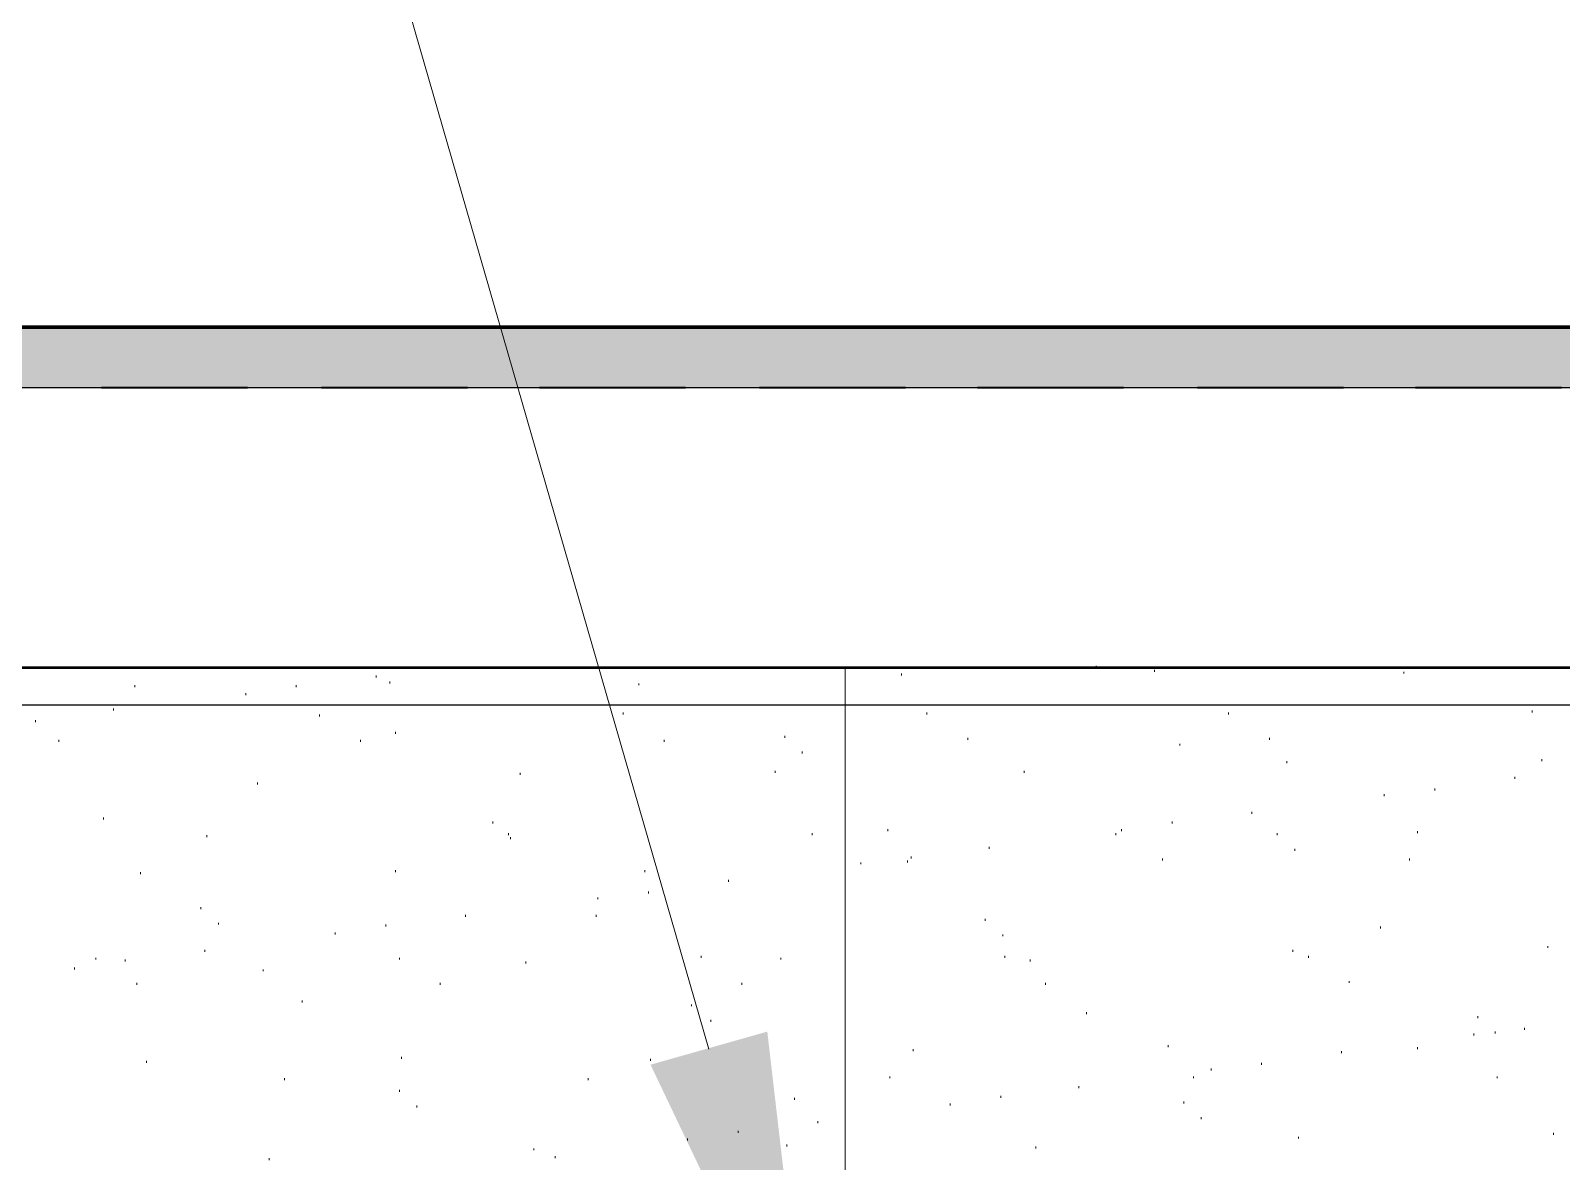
# Model space of a CAD drawing. Header units: inches. Extents: x 5 to 516, y -193 to 129.
# Drawn here: x 69.487 to 72.109, y -80.815 to -78.878 of the extents above; entities that cross this region are included whole.
import ezdxf

# ---------------------------------------------------------------- set-up
doc = ezdxf.new("R2010")
doc.units = ezdxf.units.IN
doc.header["$MEASUREMENT"] = 0
for name, color, linetype in [('Highlight', 210, 'Continuous'), ('PDF4_Geometry', 7, 'Continuous'), ('PDF4_Solid Fills', 7, 'Continuous')]:
    doc.layers.add(name, color=color, linetype=linetype)

msp = doc.modelspace()

# ---------------------------------------------------------------- hatches: boundary and pattern name
at = {"layer": 'PDF4_Solid Fills', "true_color": 0xb3b3b3, "transparency": 33554559}
msp.add_hatch(color=253, dxfattribs=at).paths.add_polyline_path([(33.2754117, -79.489649), (78.6554168, -79.489649), (78.6554168, -79.3863156), (28.0920888, -79.3863156), (28.0920888, -79.489649)])

# ---------------------------------------------------------------- linework, layer by layer
at = {"layer": 'Highlight'}
for p, q in [((23.3387434, -79.4896516), (137.6392915, -79.4896516)), ((23.3387518, -80.0329832), (138.0451299, -80.0329832))]:
    msp.add_line(p, q, dxfattribs=at)
at = {"layer": 'PDF4_Geometry', "lineweight": 15}
for points in [[(70.6487532, -80.6229829), (69.5054197, -76.6596495), (68.8387529, -76.6596495)], [(70.0787593, -79.9863154), (70.0787593, -79.9829821)], [(70.8820906, -87.9496505), (70.8820906, -79.9696499)], [(70.9787601, -79.9829821), (70.9787601, -79.9796487)], [(71.3120934, -79.9696487), (71.3120934, -79.9663154)], [(71.4120928, -79.9763154), (71.4120928, -79.9729821)], [(71.8387591, -79.9796487), (71.8387591, -79.9763154)], [(69.6654259, -80.0029821), (69.6654259, -79.9996488)], [(69.8554249, -80.0163154), (69.8554249, -80.0129821)], [(69.9420948, -80.0029821), (69.9420948, -79.9996488)], [(70.1020917, -79.9963154), (70.1020917, -79.9929821)], [(70.5287614, -79.9996488), (70.5287614, -79.9963154)], [(69.495426, -80.0629821), (69.495426, -80.0596488)], [(69.6287607, -80.0429821), (69.6287607, -80.0396488)], [(69.9820932, -80.0529821), (69.9820932, -80.0496488)], [(70.5020924, -80.0496488), (70.5020924, -80.0463154)], [(71.0220917, -80.0496488), (71.0220917, -80.0463154)], [(71.5387611, -80.0496488), (71.5387611, -80.0463154)], [(72.0587603, -80.0463154), (72.0587603, -80.0429821)], [(70.1120947, -80.0829821), (70.1120947, -80.0796488)], [(70.7787615, -80.0896488), (70.7787615, -80.0863154)], [(71.0920922, -80.0929821), (71.0920922, -80.0896488)], [(71.6087616, -80.0929821), (71.6087616, -80.0896488)], [(69.5354277, -80.0963154), (69.5354277, -80.0929821)], [(70.0520938, -80.0963154), (70.0520938, -80.0929821)], [(70.572093, -80.0963154), (70.572093, -80.0929821)], [(70.8087602, -80.1163154), (70.8087602, -80.1129821)], [(71.4554278, -80.1029821), (71.4554278, -80.0996488)], [(71.6387604, -80.1329821), (71.6387604, -80.1296488)], [(72.0754263, -80.1296488), (72.0754263, -80.1263154)], [(69.8754275, -80.1696488), (69.8754275, -80.1663154)], [(70.3254262, -80.1529821), (70.3254262, -80.1496488)], [(70.7620921, -80.1496488), (70.7620921, -80.1463154)], [(71.1887584, -80.1496488), (71.1887584, -80.1463154)], [(72.0287616, -80.1596488), (72.0287616, -80.1563154)], [(71.8054271, -80.1896488), (71.8054271, -80.1863154)], [(71.8920937, -80.1796488), (71.8920937, -80.1763154)], [(71.5787595, -80.2196488), (71.5787595, -80.2163154)], [(69.6120947, -80.2296488), (69.6120947, -80.2263154)], [(70.2787614, -80.2363154), (70.2787614, -80.2329821)], [(70.9554278, -80.2496488), (70.9554278, -80.2463154)], [(71.3554251, -80.2496488), (71.3554251, -80.2463154)], [(71.442095, -80.2363154), (71.442095, -80.2329821)], [(69.788761, -80.2596488), (69.788761, -80.2563154)], [(70.305427, -80.2563154), (70.305427, -80.2529821)], [(70.3087602, -80.2629821), (70.3087602, -80.2596488)], [(70.8254262, -80.2563154), (70.8254262, -80.2529821)], [(71.3454254, -80.2563154), (71.3454254, -80.2529821)], [(71.6220945, -80.2563154), (71.6220945, -80.2529821)], [(71.8620949, -80.2529821), (71.8620949, -80.2496488)], [(70.9887597, -80.3029821), (70.9887597, -80.2996488)], [(70.9954261, -80.2963154), (70.9954261, -80.2929821)], [(71.1287608, -80.2796488), (71.1287608, -80.2763154)], [(71.4254256, -80.2996488), (71.4254256, -80.2963154)], [(71.6520933, -80.2829821), (71.6520933, -80.2796488)], [(71.8487587, -80.2996488), (71.8487587, -80.2963154)], [(69.6754254, -80.3229821), (69.6754254, -80.3196488)], [(70.1120947, -80.3196488), (70.1120947, -80.3163154)], [(70.5387611, -80.3196488), (70.5387611, -80.3163154)], [(70.9087596, -80.3063154), (70.9087596, -80.3029821)], [(70.5454274, -80.3563154), (70.5454274, -80.3529821)], [(70.682092, -80.3363154), (70.682092, -80.3329821)], [(69.7787614, -80.3829821), (69.7787614, -80.3796488)], [(70.4587609, -80.3663154), (70.4587609, -80.3629821)], [(69.8087602, -80.4096488), (69.8087602, -80.4063154)], [(70.2320932, -80.3963154), (70.2320932, -80.3929821)], [(70.4554277, -80.3963154), (70.4554277, -80.3929821)], [(71.1220944, -80.4029821), (71.1220944, -80.3996488)], [(70.0087588, -80.4263155), (70.0087588, -80.4229821)], [(70.0954253, -80.4129821), (70.0954253, -80.4096488)], [(71.1520932, -80.4296488), (71.1520932, -80.4263155)], [(71.7987607, -80.4163155), (71.7987607, -80.4129821)], [(69.7854278, -80.4563155), (69.7854278, -80.4529821)], [(71.64876, -80.4563155), (71.64876, -80.4529821)], [(72.0854259, -80.4496488), (72.0854259, -80.4463155)], [(69.5620933, -80.4863155), (69.5620933, -80.4829821)], [(69.5987585, -80.4696488), (69.5987585, -80.4663155)], [(69.6487599, -80.4729821), (69.6487599, -80.4696488)], [(70.1187611, -80.4696488), (70.1187611, -80.4663155)], [(70.3354258, -80.4763155), (70.3354258, -80.4729821)], [(70.6354272, -80.4663155), (70.6354272, -80.4629821)], [(70.7720917, -80.4696488), (70.7720917, -80.4663155)], [(71.1554264, -80.4663155), (71.1554264, -80.4629821)], [(71.1987613, -80.4729821), (71.1987613, -80.4696488)], [(71.6754256, -80.4663155), (71.6754256, -80.4629821)], [(69.668759, -80.5129821), (69.668759, -80.5096488)], [(69.8854271, -80.4896488), (69.8854271, -80.4863155)], [(70.1887583, -80.5129821), (70.1887583, -80.5096488)], [(70.7054277, -80.5129821), (70.7054277, -80.5096488)], [(71.2254269, -80.5129821), (71.2254269, -80.5096488)], [(71.7454261, -80.5096488), (71.7454261, -80.5063155)], [(69.9520944, -80.5429821), (69.9520944, -80.5396488)], [(70.6187612, -80.5496488), (70.6187612, -80.5463155)], [(71.2954275, -80.5629821), (71.2954275, -80.5596488)], [(70.6520932, -80.5763155), (70.6520932, -80.5729821)], [(71.9654274, -80.5696488), (71.9654274, -80.5663155)], [(72.0454276, -80.5896488), (72.0454276, -80.5863155)], [(71.4354252, -80.6196488), (71.4354252, -80.6163155)], [(71.958761, -80.5996488), (71.958761, -80.5963155)], [(71.9954262, -80.5963155), (71.9954262, -80.5929821)], [(70.1220944, -80.6396488), (70.1220944, -80.6363155)], [(70.5487606, -80.6429821), (70.5487606, -80.6396488)], [(70.9987593, -80.6263155), (70.9987593, -80.6229821)], [(71.7320934, -80.6296488), (71.7320934, -80.6263155)], [(71.8620949, -80.6229821), (71.8620949, -80.6196488)], [(69.685425, -80.6463155), (69.685425, -80.6429821)], [(71.5087589, -80.6596488), (71.5087589, -80.6563155)], [(71.5954255, -80.6496488), (71.5954255, -80.6463155)], [(69.9220923, -80.6763155), (69.9220923, -80.6729821)], [(70.1187611, -80.6963155), (70.1187611, -80.6929821)], [(70.4420949, -80.6763155), (70.4420949, -80.6729821)], [(70.9587609, -80.6729821), (70.9587609, -80.6696488)], [(71.2820947, -80.6896488), (71.2820947, -80.6863155)], [(71.4787601, -80.6729821), (71.4787601, -80.6696488)], [(71.9987594, -80.6729821), (71.9987594, -80.6696488)], [(70.1487599, -80.7229821), (70.1487599, -80.7196488)], [(70.7954275, -80.7096488), (70.7954275, -80.7063155)], [(71.0620934, -80.7196488), (71.0620934, -80.7163155)], [(71.14876, -80.7063155), (71.14876, -80.7029821)], [(71.4620942, -80.7163155), (71.4620942, -80.7129821)], [(70.8354258, -80.7496488), (70.8354258, -80.7463155)], [(71.492093, -80.7429821), (71.492093, -80.7396488)], [(70.6987613, -80.7663155), (70.6987613, -80.7629821)], [(71.6587596, -80.7763155), (71.6587596, -80.7729821)], [(72.0954255, -80.7696488), (72.0954255, -80.7663155)], [(70.3487586, -80.7963155), (70.3487586, -80.7929821)], [(70.6120948, -80.7796488), (70.6120948, -80.7763155)], [(70.7820946, -80.7896488), (70.7820946, -80.7863155)], [(71.2087609, -80.7929821), (71.2087609, -80.7896488)], [(69.8954267, -80.8129821), (69.8954267, -80.8096488)], [(70.3854271, -80.8096488), (70.3854271, -80.8063155)]]:
    msp.add_lwpolyline(points, dxfattribs=at)
at = {"layer": 'PDF4_Geometry', "lineweight": 70}
msp.add_lwpolyline([(134.6320923, -79.969649), (134.6320923, -79.3863156), (26.9620804, -79.3863156)], dxfattribs=at)
at = {"layer": 'PDF4_Geometry', "lineweight": 35}
for points in [[(69.6087547, -79.4896516), (69.8587547, -79.4896516)], [(69.9854163, -79.4896516), (70.2354163, -79.4896516)], [(70.3587548, -79.4896516), (70.6087548, -79.4896516)], [(70.7354163, -79.4896516), (70.9854163, -79.4896516)], [(71.1087548, -79.4896516), (71.3587549, -79.4896516)], [(71.4854164, -79.4896516), (71.7354164, -79.4896516)], [(71.8587549, -79.4896516), (72.1087549, -79.4896516)]]:
    msp.add_lwpolyline(points, dxfattribs=at)
at = {"layer": 'PDF4_Geometry', "lineweight": 50}
msp.add_lwpolyline([(134.6320923, -79.969649), (26.9620804, -79.969649)], dxfattribs=at)
at = {"layer": 'PDF4_Solid Fills', "lineweight": 15, "transparency": 33554559}
msp.add_solid([(70.5487572, -80.6496519), (70.8220906, -81.2229853), (70.7487572, -80.5929853)], dxfattribs=at)

doc.saveas('drawing.dxf')
